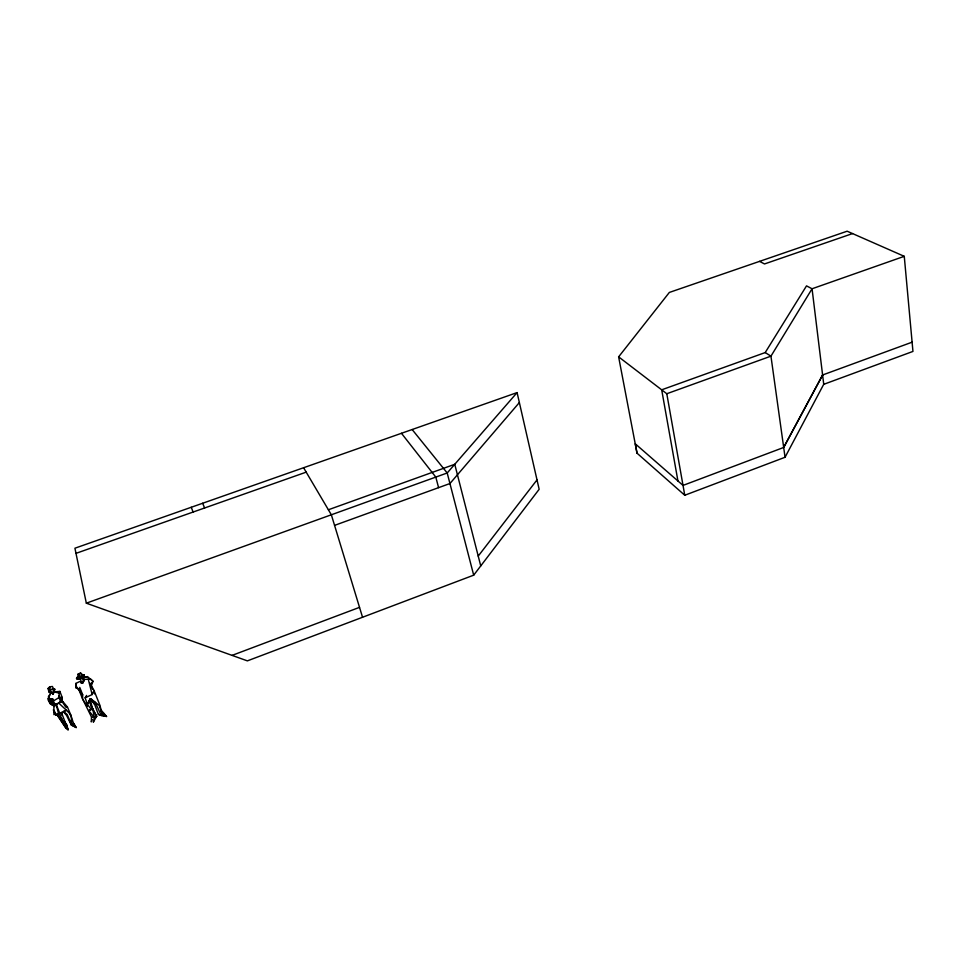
<?xml version="1.0" encoding="UTF-8"?>
<svg xmlns="http://www.w3.org/2000/svg" width="961" height="961" viewBox="0 0 961 961"><rect width="100%" height="100%" fill="white"/><g stroke="black" fill="none" stroke-linecap="round" stroke-linejoin="round"><path stroke-width="1.44" d="M77.577 676.592L76.7 678.718L79.739 678.971L84.232 675.847L84.22 675.175L82.358 675.199L84.22 675.175L84.232 675.847M79.319 678.142L79.379 674.742L80.532 672.976L83.03 675.571L80.736 677.709L78.081 678.01L77.961 674.25L80.532 672.976L83.03 675.571M54.044 691.908L59.894 691.403L58.897 695.692L62.177 699.884L61.108 702.095L52.903 705.278L48.41 696.605L50.885 693.013L49.011 692.016L48.05 688.569L49.876 686.779L52.411 686.49L53.456 688.677L54.825 689.265L53.251 693.806L50.885 693.013L48.266 698.347L50.32 703.848L52.903 705.278L53.84 703.824L53.924 714.648L56.026 713.819L55.834 715.272L66.537 710.335L70.646 714.612L73.396 723.068L76.171 727.549L71.378 725.111L66.513 715.332L63.282 711.536M92.316 719.549L91.259 721.891L91.511 717.062L82.562 698.887L82.682 694.803L79.739 687.391M48.05 688.569L49.876 686.779L50.056 689.854L52.951 693.89L53.456 688.677L50.056 689.854L49.011 692.016L53.251 693.806M61.84 699.956L62.141 697.35L59.894 691.403L59.33 692.689M91.511 717.062L94.418 717.519L96.689 716.125L90.742 705.458L89.938 699.055L94.454 703.969L91.331 698.851M61.636 700.269L62.141 697.35M66.886 725.135L68.051 729.795L66.165 728.414L66.886 725.135L63.894 720.666M79.907 689.83L75.931 687.776L75.883 683.415L79.883 681.445L82.754 683.043L84.268 679.451L82.754 677.865L82.43 675.607L82.994 676.304L80.652 678.142L77.901 678.046L78.105 677.397M98.358 714.383L106.539 716.474L101.386 710.371L101.986 713.278L101.289 715.537L98.358 714.383L94.695 704.533L91.824 699.596L99.331 705.542L101.986 713.278L106.539 716.474L101.289 715.537L95.283 702.395L90.466 698.959L87.391 704.365L91.031 709.086L92.724 709.074L96.641 716.546M86.598 695.416L85.145 697.842L87.391 704.365L89.938 699.055L92.724 709.074L94.418 717.519L93.337 722.204L96.689 716.125L94.418 717.519L88.76 710.684L91.031 709.086M90.935 686.803L92.989 681.289L90.67 679.055L84.268 679.451L82.754 683.043L81.12 682.875L80.652 678.142M82.226 677.817L78.009 679.103L76.7 678.718L76.7 677.685M83.691 676.28L84.196 675.102L82.958 675.006M85.145 697.842L92.148 694.539L94.022 690.503L90.058 683.211L92.52 689.157M823.793 384.304L912.95 351.426L904.265 256.323L847.146 231.205L669.337 292.444L618.62 356.855L637.023 453.184L684.761 495.251L785.053 457.268L823.733 384.268L812.057 288.768L806.519 285.873L765.208 352.567L661.685 389.818L677.949 481.005M636.999 453.172L635.269 443.802L683.019 485.413L783.683 447.466L822.592 374.994L912.109 342.176M783.683 447.466L822.652 375.03M77.673 677.625L78.922 676.22M52.951 693.89L54.597 691.476L53.456 688.677L54.104 691.836L59.438 693.205M90.718 684.532L92.989 681.289L87.463 676.616L84.1 677.421M473.689 575.171L539.157 489.281L517.09 392.593L74.922 548.214L86.334 603.184L247.373 660.868L473.689 575.171L447.201 472.98L412.149 429.531M53.528 704.605L55.522 705.074L58.789 703.128L61.348 699.824L60.675 697.518M478.23 556.083L537.007 479.899M519.372 402.551L449.94 483.539L334.572 525.379M517.09 392.593L447.201 472.98L86.334 603.184M54.597 691.476L53.516 688.713L54.825 689.265M71.474 724.402L73.396 723.068L76.171 727.549L71.474 724.402L67.174 714.528L63.931 711.885M55.522 705.074L53.299 701.049L58.897 697.614L58.897 695.692M81.12 682.875L83.667 681.493L82.045 677.421M65.973 707.596L67.426 706.996L70.646 714.612M88.76 710.684L92.724 709.074L89.229 701.037M232.081 655.378L359.522 607.352M618.62 356.855L666.79 393.734L770.95 356.159L812.057 288.768L904.265 256.323M328.386 509.762L454.757 464.295L480.74 565.921M75.991 553.356L306.199 472.151M852.551 233.583L764.512 263.951L759.55 261.368M53.299 701.049L52.819 699.091L50.873 699.704L52.014 702.599M61.997 712.846L57.059 714.287L66.165 728.414L59.089 712.966L57.059 714.287L61.9 718.948M82.754 677.865L87.463 676.616M64.075 710.792L66.537 710.335L58.789 703.128M62.177 699.884L61.348 699.824L65.312 706.479M79.739 678.971L76.412 678.37M101.83 713.278L104.425 713.699L101.986 713.278M52.819 699.091L48.266 698.347L48.098 699.908L49.972 703.32L54.681 706.575M77.961 674.25L81.697 677.157M54.717 705.842L49.972 703.32L49.347 700.629M765.208 352.567L770.95 356.159L785.053 457.268M82.562 698.887L78.442 688.617L80.448 690.154M73.589 724.87L75.366 726.408L71.378 725.111L69.456 719.777M51.233 701.698L54.164 704.401M56.891 714.708L66.165 728.414M67.426 706.996L61.348 699.824L63.702 703.56M401.458 433.291L435.801 477.088L438.588 487.647M76.291 686.418L82.682 694.803M50.741 699.692L53.059 702.791M55.366 712.822L53.372 709.819L55.834 715.272M83.247 700.149L87.283 706.359M65.444 725.771L68.051 729.795L61.384 712.401M78.442 688.617L81.18 692.941M303.592 467.731L331.341 514.784L362.537 617.25M58.897 697.614L61.108 702.095M69.697 713.482L71.342 717.495L71.691 721.879M202.663 503.264L204.609 507.985M59.93 713.771L56.074 704.005L58.657 714.035M191.251 507.276L193.113 512.045M92.148 694.539L88.22 679.031M101.518 711.969L99.98 705.434L94.022 690.503L94.442 693.854M61.252 712.521L61.84 715.128M666.79 393.734L684.761 495.251M75.883 683.415L75.931 687.776"/></g></svg>
